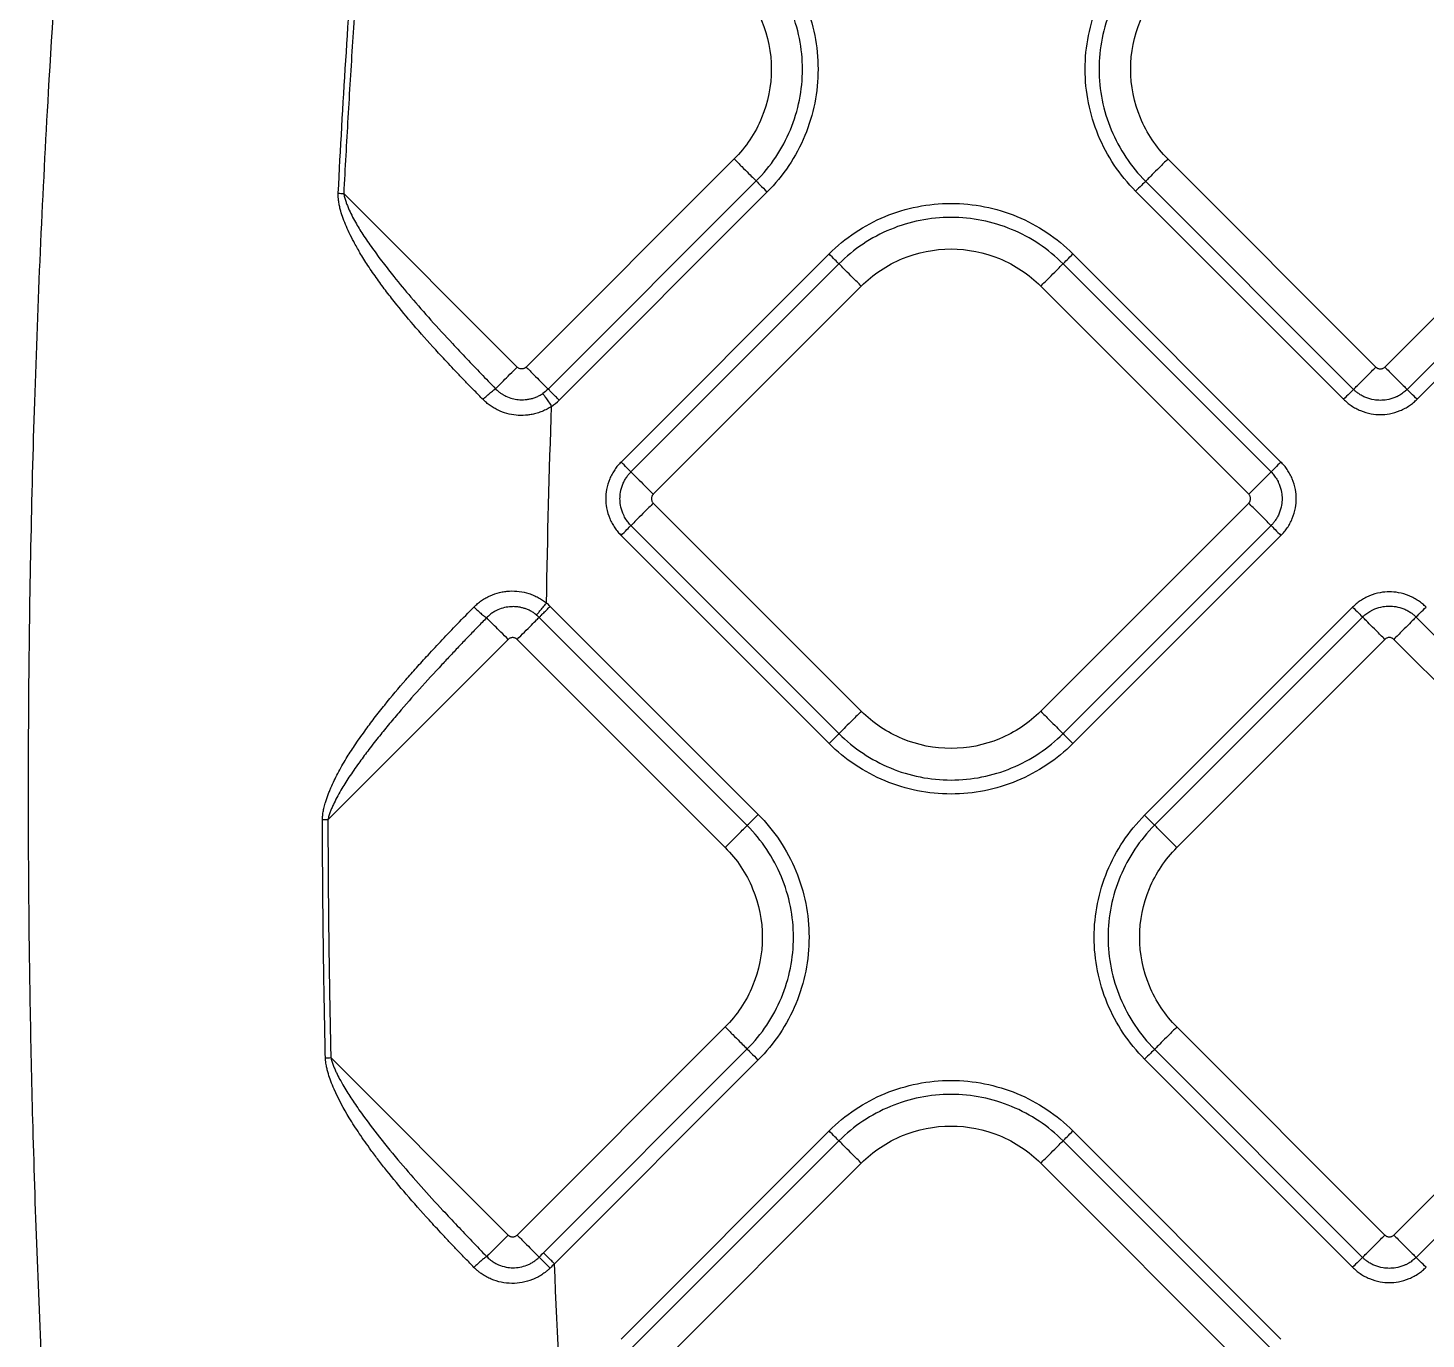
# Model space of a CAD drawing. Extents: x 526 to 610, y 679 to 808.
# Drawn here: x 559.692 to 564.119, y 721.474 to 725.624 of the extents above; entities that cross this region are included whole.
import ezdxf

# ---------------------------------------------------------------- set-up
doc = ezdxf.new("R2010")
doc.units = 0
doc.header["$MEASUREMENT"] = 0
doc.layers.add('1', color=4, linetype='Continuous')

# ---------------------------------------------------------------- blocks, each defined once
blk = doc.blocks.new('JETSETTER LX')
at = {"layer": '1', "color": 3, "linetype": 'Continuous', "lineweight": 25}
for p, q in [((35.8011, 28.3323), (35.1423, 27.6735)), ((37.8335, 27.6734), (37.1747, 28.3323)), ((38.5206, 28.3323), (37.8618, 27.6734)), ((35.212, 27.6037), (35.8708, 28.2626)), ((37.104, 28.2616), (37.7628, 27.6027)), ((37.9325, 27.6027), (38.5913, 28.2616)), ((34.5646, 28.2229), (35.114, 27.6735)), ((35.2469, 27.5689), (35.9057, 28.2277)), ((37.0727, 28.2303), (37.7314, 27.5715)), ((37.9639, 27.5715), (38.6226, 28.2303)), ((36.1018, 28.0316), (35.4431, 27.3728)), ((37.5327, 27.3728), (36.874, 28.0316)), ((36.1331, 28.0003), (35.4743, 27.3414)), ((37.5015, 27.3414), (36.8427, 28.0003)), ((35.545, 27.2707), (36.2038, 27.9296)), ((36.772, 27.9296), (37.4308, 27.2707)), ((36.2038, 26.5836), (35.545, 27.2425)), ((37.4308, 27.2425), (36.772, 26.5836)), ((35.4743, 27.1718), (36.1331, 26.5129)), ((36.8427, 26.5129), (37.5015, 27.1718)), ((35.4431, 27.1404), (36.1018, 26.4816)), ((36.874, 26.4816), (37.5327, 27.1404)), ((35.8423, 26.2221), (35.1835, 26.8809)), ((35.8772, 26.257), (35.2184, 26.9158)), ((37.7599, 26.9132), (37.1012, 26.2544)), ((37.7913, 26.882), (37.1325, 26.2231)), ((38.6198, 26.2231), (37.961, 26.882)), ((35.0855, 26.8112), (34.5145, 26.2402)), ((35.1138, 26.8112), (35.7726, 26.1524)), ((37.2032, 26.1524), (37.862, 26.8113)), ((37.8903, 26.8113), (38.5491, 26.1524)), ((35.7726, 25.5843), (35.1138, 24.9254)), ((37.862, 24.9255), (37.2032, 25.5843)), ((38.5491, 25.5843), (37.8903, 24.9255)), ((35.1972, 24.8694), (35.8423, 25.5145)), ((37.1325, 25.5136), (37.7913, 24.8548)), ((37.961, 24.8548), (38.6198, 25.5136)), ((34.5238, 25.4871), (35.0855, 24.9254)), ((35.232, 24.8345), (35.8772, 25.4797)), ((37.1012, 25.4823), (37.7599, 24.8236)), ((36.1018, 25.2551), (35.4431, 24.5963)), ((37.5327, 24.5963), (36.8739, 25.2551)), ((36.1331, 25.2238), (35.4743, 24.5649)), ((37.5015, 24.5649), (36.8426, 25.2238)), ((35.545, 24.4942), (36.2038, 25.1531)), ((36.7719, 25.1531), (37.4308, 24.4942))]:
    blk.add_line(p, q, dxfattribs=at)
for points, knots in [([(34.038, 32.3897), (34.0317, 32.3488), (34.019, 32.267), (34.0005, 32.1443), (33.9823, 32.0215), (33.9645, 31.8988), (33.9471, 31.776), (33.9301, 31.6533), (33.9135, 31.5305), (33.8973, 31.4078), (33.8815, 31.285), (33.866, 31.1623), (33.851, 31.0395), (33.8363, 30.9168), (33.7984, 30.5911), (33.7379, 30.0165), (33.6742, 29.2661), (33.6203, 28.4429), (33.5826, 27.6035), (33.5648, 26.7577), (33.5645, 25.9821), (33.5778, 25.233), (33.6017, 24.6092), (33.6279, 24.1118), (33.65, 23.7498), (33.6809, 23.317), (33.7182, 22.8695), (33.7592, 22.4371), (33.7999, 22.0498), (33.8421, 21.6817), (33.8854, 21.3327), (33.9291, 21.003), (33.9727, 20.6924), (34.016, 20.401), (34.0583, 20.1288), (34.0993, 19.8757), (34.1268, 19.7135), (34.14, 19.6355)], [0, 0, 0, 0, 0.009695, 0.019385, 0.029071, 0.038752, 0.048429, 0.058102, 0.06777, 0.077435, 0.087096, 0.096752, 0.106405, 0.116055, 0.1257, 0.183178, 0.251347, 0.302045, 0.37635, 0.448086, 0.50012, 0.557965, 0.623518, 0.646286, 0.674595, 0.708455, 0.747878, 0.779754, 0.810154, 0.839077, 0.866522, 0.892486, 0.916966, 0.939961, 0.961467, 0.981481, 1, 1, 1, 1]), ([(34.6176, 29.0629), (34.6147, 29.0229), (34.6088, 28.9429), (34.6005, 28.8229), (34.5925, 28.7028), (34.585, 28.5828), (34.5778, 28.4629), (34.5709, 28.3429), (34.5667, 28.2629), (34.5646, 28.2229)], [0, 0, 0, 0, 0.142974, 0.285906, 0.428798, 0.571653, 0.71447, 0.857252, 1, 1, 1, 1]), ([(35.9057, 29.005), (35.9566, 28.9541), (35.9973, 28.8932), (36.0524, 28.7602), (36.0667, 28.6883), (36.0667, 28.5444), (36.0524, 28.4725), (35.9973, 28.3396), (35.9566, 28.2786), (35.9057, 28.2277)], [0, 0, 0, 0, 0.25, 0.25, 0.5, 0.5, 0.75, 0.75, 1, 1, 1, 1]), ([(37.0727, 28.2303), (37.0221, 28.2808), (36.9817, 28.3414), (36.927, 28.4734), (36.9127, 28.5449), (36.9127, 28.6878), (36.927, 28.7592), (36.9817, 28.8913), (37.0221, 28.9519), (37.0727, 29.0024)], [0, 0, 0, 0, 0.25, 0.25, 0.5, 0.5, 0.75, 0.75, 1, 1, 1, 1]), ([(35.8708, 28.2626), (35.9171, 28.3089), (35.9542, 28.3644), (36.0044, 28.4854), (36.0174, 28.5509), (36.0174, 28.6818), (36.0044, 28.7473), (35.9542, 28.8683), (35.9171, 28.9238), (35.8708, 28.9701)], [0, 0, 0, 0, 0.25, 0.25, 0.5, 0.5, 0.75, 0.75, 1, 1, 1, 1]), ([(37.104, 28.9711), (37.0575, 28.9247), (37.0203, 28.869), (36.9701, 28.7476), (36.957, 28.682), (36.957, 28.5507), (36.9701, 28.485), (37.0203, 28.3637), (37.0575, 28.308), (37.104, 28.2616)], [0, 0, 0, 0, 0.25, 0.25, 0.5, 0.5, 0.75, 0.75, 1, 1, 1, 1]), ([(35.8011, 28.9004), (35.8383, 28.8632), (35.8681, 28.8187), (35.9083, 28.7215), (35.9188, 28.6689), (35.9188, 28.5638), (35.9083, 28.5112), (35.8681, 28.414), (35.8383, 28.3695), (35.8011, 28.3323)], [0, 0, 0, 0, 0.25, 0.25, 0.5, 0.5, 0.75, 0.75, 1, 1, 1, 1]), ([(37.1747, 28.3323), (37.1375, 28.3694), (37.1077, 28.414), (37.0674, 28.5112), (37.057, 28.5637), (37.057, 28.6689), (37.0674, 28.7215), (37.1077, 28.8186), (37.1375, 28.8632), (37.1747, 28.9004)], [0, 0, 0, 0, 0.25, 0.25, 0.5, 0.5, 0.75, 0.75, 1, 1, 1, 1]), ([(35.8011, 28.3323), (35.8094, 28.324), (35.8177, 28.3158), (35.8332, 28.3002), (35.8404, 28.293), (35.8531, 28.2803), (35.8584, 28.275), (35.8666, 28.2668), (35.8695, 28.2639), (35.8708, 28.2626)], [0, 0, 0, 0, 0.25, 0.25, 0.5, 0.5, 0.75, 0.75, 1, 1, 1, 1]), ([(37.1747, 28.3323), (37.1655, 28.3231), (37.1564, 28.314), (37.1394, 28.297), (37.1316, 28.2892), (37.1186, 28.2762), (37.1133, 28.2709), (37.1061, 28.2637), (37.1041, 28.2617), (37.104, 28.2616)], [0, 0, 0, 0, 0.25, 0.25, 0.5, 0.5, 0.75, 0.75, 1, 1, 1, 1]), ([(35.8708, 28.2626), (35.8722, 28.2612), (35.8766, 28.2568), (35.8892, 28.2442), (35.8974, 28.236), (35.9057, 28.2277)], [0, 0, 0, 0, 0.5, 0.5, 1, 1, 1, 1]), ([(37.104, 28.2616), (37.101, 28.2586), (37.0964, 28.254), (37.0855, 28.2431), (37.0791, 28.2367), (37.0727, 28.2303)], [0, 0, 0, 0, 0.5, 0.5, 1, 1, 1, 1]), ([(35.0057, 27.5708), (34.9969, 27.5798), (34.9795, 27.5975), (34.9542, 27.6235), (34.9301, 27.6485), (34.9072, 27.6725), (34.8856, 27.6955), (34.8473, 27.7369), (34.7955, 27.7946), (34.741, 27.8595), (34.7008, 27.9109), (34.6704, 27.9521), (34.6421, 27.9932), (34.617, 28.033), (34.5974, 28.0678), (34.5821, 28.0978), (34.5702, 28.1242), (34.5606, 28.1491), (34.5542, 28.1699), (34.5503, 28.1869), (34.5481, 28.2001), (34.5469, 28.2123), (34.5471, 28.2201), (34.5472, 28.2238)], [0, 0, 0, 0, 0.046419, 0.090947, 0.133574, 0.174288, 0.21308, 0.249943, 0.38241, 0.499852, 0.564041, 0.624815, 0.690423, 0.749815, 0.79982, 0.838928, 0.874823, 0.907486, 0.937332, 0.955218, 0.971565, 0.986455, 1, 1, 1, 1]), ([(34.5646, 28.2229), (34.5649, 28.221), (34.5655, 28.2171), (34.5669, 28.2112), (34.5687, 28.205), (34.5713, 28.1971), (34.575, 28.1873), (34.5812, 28.1723), (34.59, 28.1535), (34.6047, 28.1259), (34.6263, 28.0907), (34.6557, 28.0482), (34.6888, 28.0038), (34.7291, 27.9521), (34.7796, 27.8914), (34.8415, 27.8209), (34.9007, 27.7564), (34.9537, 27.7001), (34.9992, 27.6525), (35.03, 27.6208), (35.0454, 27.6049)], [0, 0, 0, 0, 0.00716, 0.014807, 0.022959, 0.03163, 0.046191, 0.062907, 0.093081, 0.125064, 0.182067, 0.250164, 0.32169, 0.393054, 0.500164, 0.622523, 0.750076, 0.832706, 0.91601, 1, 1, 1, 1]), ([(36.1018, 28.0316), (36.1524, 28.0821), (36.2129, 28.1226), (36.345, 28.1773), (36.4164, 28.1915), (36.5594, 28.1915), (36.6308, 28.1773), (36.7629, 28.1226), (36.8234, 28.0821), (36.874, 28.0316)], [0, 0, 0, 0, 0.25, 0.25, 0.5, 0.5, 0.75, 0.75, 1, 1, 1, 1]), ([(36.8427, 28.0003), (36.7962, 28.0467), (36.7406, 28.0839), (36.6192, 28.1342), (36.5536, 28.1472), (36.4222, 28.1472), (36.3566, 28.1342), (36.2352, 28.0839), (36.1796, 28.0467), (36.1331, 28.0003)], [0, 0, 0, 0, 0.25, 0.25, 0.5, 0.5, 0.75, 0.75, 1, 1, 1, 1]), ([(36.1331, 28.0003), (36.1302, 28.0033), (36.1256, 28.0078), (36.1146, 28.0188), (36.1082, 28.0252), (36.1018, 28.0316)], [0, 0, 0, 0, 0.5, 0.5, 1, 1, 1, 1]), ([(36.2038, 27.9296), (36.241, 27.9668), (36.2856, 27.9965), (36.3827, 28.0368), (36.4353, 28.0472), (36.5405, 28.0472), (36.5931, 28.0368), (36.6902, 27.9965), (36.7348, 27.9668), (36.772, 27.9296)], [0, 0, 0, 0, 0.25, 0.25, 0.5, 0.5, 0.75, 0.75, 1, 1, 1, 1]), ([(36.8427, 28.0003), (36.8456, 28.0033), (36.8502, 28.0078), (36.8612, 28.0188), (36.8676, 28.0252), (36.874, 28.0316)], [0, 0, 0, 0, 0.5, 0.5, 1, 1, 1, 1]), ([(36.2038, 27.9296), (36.1947, 27.9387), (36.1855, 27.9479), (36.1686, 27.9648), (36.1608, 27.9726), (36.1477, 27.9857), (36.1425, 27.9909), (36.1353, 27.9982), (36.1333, 28.0001), (36.1331, 28.0003)], [0, 0, 0, 0, 0.25, 0.25, 0.5, 0.5, 0.75, 0.75, 1, 1, 1, 1]), ([(36.772, 27.9296), (36.7811, 27.9387), (36.7903, 27.9479), (36.8072, 27.9648), (36.815, 27.9726), (36.8281, 27.9857), (36.8333, 27.9909), (36.8405, 27.9982), (36.8425, 28.0001), (36.8427, 28.0003)], [0, 0, 0, 0, 0.25, 0.25, 0.5, 0.5, 0.75, 0.75, 1, 1, 1, 1]), ([(35.0454, 27.6049), (35.0473, 27.6068), (35.0505, 27.61), (35.059, 27.6185), (35.0644, 27.6238), (35.0767, 27.6361), (35.0836, 27.6431), (35.0984, 27.6579), (35.1062, 27.6657), (35.114, 27.6735)], [0, 0, 0, 0, 0.25, 0.25, 0.5, 0.5, 0.75, 0.75, 1, 1, 1, 1]), ([(35.1423, 27.6735), (35.1416, 27.6728), (35.1403, 27.6716), (35.1381, 27.6702), (35.1357, 27.6691), (35.1333, 27.6682), (35.1307, 27.6677), (35.1281, 27.6675), (35.1247, 27.6678), (35.1207, 27.6688), (35.1168, 27.6709), (35.1149, 27.6727), (35.114, 27.6735)], [0, 0, 0, 0, 0.085725, 0.169852, 0.252984, 0.335556, 0.417871, 0.500139, 0.582173, 0.749994, 0.886723, 1, 1, 1, 1]), ([(35.1423, 27.6735), (35.1505, 27.6652), (35.1588, 27.6569), (35.1743, 27.6414), (35.1816, 27.6341), (35.1942, 27.6215), (35.1996, 27.6161), (35.2078, 27.6079), (35.2106, 27.6051), (35.212, 27.6037)], [0, 0, 0, 0, 0.25, 0.25, 0.5, 0.5, 0.75, 0.75, 1, 1, 1, 1]), ([(37.7628, 27.6027), (37.7629, 27.6029), (37.7649, 27.6048), (37.7721, 27.6121), (37.7774, 27.6173), (37.7905, 27.6304), (37.7982, 27.6382), (37.8152, 27.6551), (37.8243, 27.6643), (37.8335, 27.6734)], [0, 0, 0, 0, 0.25, 0.25, 0.5, 0.5, 0.75, 0.75, 1, 1, 1, 1]), ([(37.8335, 27.6734), (37.8341, 27.6728), (37.8354, 27.6716), (37.8376, 27.6702), (37.8403, 27.6688), (37.8437, 27.6678), (37.8476, 27.6674), (37.8516, 27.6678), (37.8553, 27.669), (37.8588, 27.6708), (37.8608, 27.6725), (37.8618, 27.6734)], [0, 0, 0, 0, 0.083478, 0.166388, 0.250171, 0.374789, 0.500105, 0.62472, 0.750039, 0.874841, 1, 1, 1, 1]), ([(37.8618, 27.6734), (37.8709, 27.6643), (37.8801, 27.6551), (37.897, 27.6382), (37.9048, 27.6304), (37.9179, 27.6173), (37.9231, 27.6121), (37.9304, 27.6048), (37.9323, 27.6029), (37.9325, 27.6027)], [0, 0, 0, 0, 0.25, 0.25, 0.5, 0.5, 0.75, 0.75, 1, 1, 1, 1]), ([(35.0057, 27.5708), (35.0095, 27.5745), (35.0137, 27.5785), (35.0221, 27.5862), (35.0262, 27.5899), (35.0337, 27.5963), (35.0371, 27.599), (35.0423, 27.603), (35.0442, 27.6043), (35.0454, 27.6049)], [0, 0, 0, 0, 0.25, 0.25, 0.5, 0.5, 0.75, 0.75, 1, 1, 1, 1]), ([(35.0454, 27.6049), (35.047, 27.6033), (35.05, 27.6003), (35.0547, 27.5962), (35.0591, 27.5928), (35.0632, 27.5898), (35.0669, 27.5874), (35.0704, 27.5853), (35.0734, 27.5837), (35.076, 27.5823), (35.084, 27.5784), (35.0976, 27.5734), (35.1146, 27.5703), (35.1284, 27.5696), (35.1396, 27.57), (35.151, 27.5716), (35.1623, 27.5742), (35.1736, 27.5781), (35.1846, 27.5832), (35.1916, 27.5875), (35.1951, 27.5897)], [0, 0, 0, 0, 0.041233, 0.078922, 0.113184, 0.144108, 0.171759, 0.196183, 0.217414, 0.235476, 0.250385, 0.382146, 0.499906, 0.56736, 0.636, 0.705881, 0.777081, 0.849711, 0.923937, 1, 1, 1, 1]), ([(35.1951, 27.5897), (35.1956, 27.589), (35.1966, 27.5874), (35.1999, 27.5827), (35.2021, 27.5795), (35.2073, 27.5718), (35.2104, 27.5674), (35.2167, 27.5582), (35.2199, 27.5534), (35.2229, 27.549)], [0, 0, 0, 0, 0.25, 0.25, 0.5, 0.5, 0.75, 0.75, 1, 1, 1, 1]), ([(35.2469, 27.5689), (35.2431, 27.5727), (35.239, 27.5767), (35.2311, 27.5846), (35.2273, 27.5884), (35.2207, 27.595), (35.218, 27.5978), (35.2139, 27.6018), (35.2126, 27.6031), (35.212, 27.6037)], [0, 0, 0, 0, 0.25, 0.25, 0.5, 0.5, 0.75, 0.75, 1, 1, 1, 1]), ([(37.7628, 27.6027), (37.7599, 27.5999), (37.7554, 27.5954), (37.7441, 27.5842), (37.7375, 27.5776), (37.7314, 27.5715)], [0, 0, 0, 0, 0.5, 0.5, 1, 1, 1, 1]), ([(37.9325, 27.6027), (37.9309, 27.6012), (37.9277, 27.5981), (37.9222, 27.5935), (37.9161, 27.589), (37.9093, 27.5846), (37.9017, 27.5805), (37.8882, 27.5744), (37.87, 27.5693), (37.8476, 27.5674), (37.8253, 27.5693), (37.8057, 27.5748), (37.7898, 27.5823), (37.7793, 27.5888), (37.7703, 27.5956), (37.7652, 27.6004), (37.7628, 27.6027)], [0, 0, 0, 0, 0.0347068, 0.0722476, 0.1125946, 0.1557375, 0.2016822, 0.2504495, 0.3930453, 0.5000297, 0.6069718, 0.74961, 0.8216425, 0.887377, 0.9468461, 1, 1, 1, 1]), ([(37.9639, 27.5715), (37.9578, 27.5776), (37.9512, 27.5842), (37.9399, 27.5954), (37.9353, 27.5999), (37.9325, 27.6027)], [0, 0, 0, 0, 0.5, 0.5, 1, 1, 1, 1]), ([(35.2229, 27.549), (35.2205, 27.5475), (35.2158, 27.5444), (35.2084, 27.5403), (35.2009, 27.5365), (35.1932, 27.5331), (35.1852, 27.5301), (35.1772, 27.5274), (35.1669, 27.5246), (35.1545, 27.5221), (35.1349, 27.5199), (35.1101, 27.5202), (35.081, 27.5257), (35.0578, 27.5343), (35.0404, 27.5435), (35.0281, 27.5515), (35.0163, 27.5606), (35.0092, 27.5674), (35.0057, 27.5708)], [0, 0, 0, 0, 0.035837, 0.071509, 0.107105, 0.142714, 0.178427, 0.214334, 0.250521, 0.312727, 0.375381, 0.50038, 0.625147, 0.750082, 0.812329, 0.875011, 0.937732, 1, 1, 1, 1]), ([(37.7314, 27.5715), (37.7332, 27.5697), (37.737, 27.566), (37.7429, 27.5608), (37.7492, 27.5559), (37.7557, 27.5512), (37.7625, 27.5468), (37.7697, 27.5427), (37.7771, 27.5389), (37.7929, 27.5318), (37.8165, 27.5249), (37.8477, 27.5221), (37.8789, 27.5249), (37.9051, 27.5326), (37.9258, 27.5425), (37.9398, 27.5511), (37.9526, 27.5607), (37.9601, 27.568), (37.9639, 27.5715)], [0, 0, 0, 0, 0.030283, 0.060815, 0.091621, 0.122727, 0.154155, 0.18593, 0.218076, 0.250613, 0.387935, 0.50022, 0.613211, 0.749546, 0.814895, 0.878303, 0.939947, 1, 1, 1, 1]), ([(35.4431, 27.3728), (35.4413, 27.371), (35.4376, 27.3673), (35.4324, 27.3613), (35.4275, 27.3551), (35.4228, 27.3485), (35.4184, 27.3417), (35.4143, 27.3346), (35.4105, 27.3272), (35.4034, 27.3113), (35.3964, 27.2878), (35.3937, 27.2565), (35.3965, 27.2253), (35.4042, 27.1991), (35.4141, 27.1785), (35.4227, 27.1645), (35.4323, 27.1517), (35.4395, 27.1441), (35.4431, 27.1404)], [0, 0, 0, 0, 0.030283, 0.060815, 0.091621, 0.122727, 0.154155, 0.18593, 0.218076, 0.250613, 0.387935, 0.50022, 0.613211, 0.749546, 0.814895, 0.878303, 0.939947, 1, 1, 1, 1]), ([(35.4743, 27.3414), (35.4715, 27.3443), (35.4669, 27.3489), (35.4557, 27.3601), (35.4492, 27.3667), (35.4431, 27.3728)], [0, 0, 0, 0, 0.5, 0.5, 1, 1, 1, 1]), ([(37.5327, 27.3728), (37.5266, 27.3667), (37.5201, 27.3601), (37.5089, 27.3489), (37.5043, 27.3443), (37.5015, 27.3414)], [0, 0, 0, 0, 0.5, 0.5, 1, 1, 1, 1]), ([(37.5327, 27.1404), (37.5345, 27.1422), (37.5382, 27.1459), (37.5434, 27.1519), (37.5483, 27.1581), (37.553, 27.1647), (37.5574, 27.1715), (37.5615, 27.1786), (37.5653, 27.186), (37.5724, 27.2019), (37.5793, 27.2254), (37.5821, 27.2567), (37.5793, 27.2879), (37.5716, 27.3141), (37.5617, 27.3347), (37.5531, 27.3487), (37.5435, 27.3615), (37.5363, 27.3691), (37.5327, 27.3728)], [0, 0, 0, 0, 0.0302831, 0.0608153, 0.0916215, 0.1227265, 0.154155, 0.1859305, 0.218076, 0.2506132, 0.3879351, 0.5002204, 0.6132112, 0.7495461, 0.8148948, 0.8783034, 0.9399468, 1, 1, 1, 1]), ([(35.4743, 27.1718), (35.4728, 27.1733), (35.4696, 27.1766), (35.4651, 27.182), (35.4606, 27.1881), (35.4562, 27.1949), (35.4521, 27.2025), (35.4459, 27.2161), (35.4408, 27.2342), (35.439, 27.2566), (35.4408, 27.279), (35.4463, 27.2985), (35.4539, 27.3144), (35.4604, 27.325), (35.4671, 27.3339), (35.472, 27.339), (35.4743, 27.3414)], [0, 0, 0, 0, 0.0347068, 0.0722476, 0.1125946, 0.1557374, 0.2016822, 0.2504495, 0.3930454, 0.5000297, 0.6069717, 0.74961, 0.8216425, 0.8873771, 0.9468461, 1, 1, 1, 1]), ([(35.4743, 27.3414), (35.4745, 27.3413), (35.4764, 27.3393), (35.4836, 27.3321), (35.4889, 27.3268), (35.502, 27.3138), (35.5098, 27.306), (35.5267, 27.289), (35.5358, 27.2799), (35.545, 27.2707)], [0, 0, 0, 0, 0.25, 0.25, 0.5, 0.5, 0.75, 0.75, 1, 1, 1, 1]), ([(37.4308, 27.2707), (37.44, 27.2799), (37.4491, 27.289), (37.466, 27.306), (37.4738, 27.3138), (37.4869, 27.3268), (37.4922, 27.3321), (37.4994, 27.3393), (37.5013, 27.3413), (37.5015, 27.3414)], [0, 0, 0, 0, 0.25, 0.25, 0.5, 0.5, 0.75, 0.75, 1, 1, 1, 1]), ([(37.5015, 27.3414), (37.503, 27.3399), (37.5062, 27.3366), (37.5107, 27.3312), (37.5152, 27.3251), (37.5196, 27.3183), (37.5237, 27.3107), (37.5299, 27.2971), (37.535, 27.279), (37.5368, 27.2566), (37.535, 27.2342), (37.5295, 27.2147), (37.5219, 27.1987), (37.5154, 27.1882), (37.5087, 27.1793), (37.5038, 27.1742), (37.5015, 27.1718)], [0, 0, 0, 0, 0.0347068, 0.0722476, 0.1125946, 0.1557374, 0.2016822, 0.2504495, 0.3930454, 0.5000297, 0.6069717, 0.74961, 0.8216425, 0.887377, 0.9468461, 1, 1, 1, 1]), ([(35.545, 27.2425), (35.5358, 27.2333), (35.5267, 27.2242), (35.5098, 27.2072), (35.502, 27.1994), (35.4889, 27.1864), (35.4836, 27.1811), (35.4764, 27.1739), (35.4745, 27.1719), (35.4743, 27.1718)], [0, 0, 0, 0, 0.25, 0.25, 0.5, 0.5, 0.75, 0.75, 1, 1, 1, 1]), ([(35.545, 27.2707), (35.5444, 27.2701), (35.5432, 27.2688), (35.5418, 27.2666), (35.5404, 27.2639), (35.5394, 27.2605), (35.539, 27.2566), (35.5394, 27.2527), (35.5406, 27.2489), (35.5424, 27.2454), (35.5441, 27.2434), (35.545, 27.2425)], [0, 0, 0, 0, 0.083478, 0.166388, 0.250171, 0.374789, 0.500105, 0.62472, 0.750039, 0.874841, 1, 1, 1, 1]), ([(37.4308, 27.2425), (37.4314, 27.2431), (37.4326, 27.2444), (37.434, 27.2466), (37.4354, 27.2493), (37.4364, 27.2527), (37.4368, 27.2566), (37.4364, 27.2605), (37.4352, 27.2643), (37.4334, 27.2678), (37.4317, 27.2698), (37.4308, 27.2707)], [0, 0, 0, 0, 0.083478, 0.166388, 0.250171, 0.374789, 0.500105, 0.62472, 0.750039, 0.874841, 1, 1, 1, 1]), ([(37.5015, 27.1718), (37.5013, 27.1719), (37.4994, 27.1739), (37.4922, 27.1811), (37.4869, 27.1864), (37.4738, 27.1994), (37.466, 27.2072), (37.4491, 27.2242), (37.44, 27.2333), (37.4308, 27.2425)], [0, 0, 0, 0, 0.25, 0.25, 0.5, 0.5, 0.75, 0.75, 1, 1, 1, 1]), ([(35.4431, 27.1404), (35.4492, 27.1465), (35.4557, 27.1531), (35.4669, 27.1643), (35.4715, 27.1689), (35.4743, 27.1718)], [0, 0, 0, 0, 0.5, 0.5, 1, 1, 1, 1]), ([(37.5015, 27.1718), (37.5043, 27.1689), (37.5089, 27.1643), (37.5201, 27.1531), (37.5266, 27.1465), (37.5327, 27.1404)], [0, 0, 0, 0, 0.5, 0.5, 1, 1, 1, 1]), ([(34.9772, 26.914), (34.979, 26.9158), (34.9827, 26.9195), (34.9886, 26.9246), (34.9948, 26.9296), (35.0032, 26.9357), (35.0143, 26.9427), (35.033, 26.9522), (35.053, 26.9589), (35.0736, 26.9629), (35.0945, 26.965), (35.1208, 26.9641), (35.1466, 26.9583), (35.1663, 26.9509), (35.1806, 26.9441), (35.1942, 26.936), (35.2025, 26.9296), (35.2067, 26.9264)], [0, 0, 0, 0, 0.031111, 0.06227, 0.0935437, 0.1249974, 0.1876038, 0.2498274, 0.3747864, 0.4372598, 0.4995545, 0.6247164, 0.7492445, 0.8125095, 0.8750243, 0.9373374, 1, 1, 1, 1]), ([(35.1753, 26.8884), (35.1758, 26.8891), (35.177, 26.8905), (35.1807, 26.895), (35.1831, 26.898), (35.1891, 26.9051), (35.1925, 26.9093), (35.1996, 26.9179), (35.2033, 26.9223), (35.2067, 26.9264)], [0, 0, 0, 0, 0.25, 0.25, 0.5, 0.5, 0.75, 0.75, 1, 1, 1, 1]), ([(37.9924, 26.9132), (37.9905, 26.915), (37.9868, 26.9187), (37.9808, 26.9238), (37.9746, 26.9288), (37.9681, 26.9335), (37.9612, 26.9379), (37.9541, 26.942), (37.9467, 26.9458), (37.9308, 26.9529), (37.9073, 26.9598), (37.876, 26.9626), (37.8448, 26.9598), (37.8186, 26.952), (37.798, 26.9421), (37.784, 26.9336), (37.7712, 26.924), (37.7636, 26.9167), (37.7599, 26.9132)], [0, 0, 0, 0, 0.0302831, 0.0608153, 0.0916215, 0.1227265, 0.154155, 0.1859305, 0.218076, 0.2506132, 0.3879351, 0.5002204, 0.6132112, 0.7495461, 0.8148948, 0.8783034, 0.9399468, 1, 1, 1, 1]), ([(34.4973, 26.2402), (34.4973, 26.2424), (34.4974, 26.247), (34.4979, 26.254), (34.4988, 26.2612), (34.5001, 26.2687), (34.5016, 26.2764), (34.5036, 26.2843), (34.5062, 26.2937), (34.5098, 26.3048), (34.5142, 26.3171), (34.5191, 26.3296), (34.5288, 26.353), (34.5458, 26.3884), (34.5711, 26.4325), (34.6, 26.4768), (34.6297, 26.5193), (34.6617, 26.5623), (34.7046, 26.617), (34.7494, 26.6701), (34.7957, 26.7224), (34.8339, 26.7643), (34.8772, 26.8107), (34.9257, 26.8615), (34.9597, 26.8961), (34.9772, 26.914)], [0, 0, 0, 0, 0.007963, 0.01623, 0.024821, 0.033758, 0.043055, 0.052729, 0.062793, 0.077587, 0.09424, 0.109666, 0.125357, 0.184891, 0.250166, 0.307575, 0.375234, 0.436333, 0.500093, 0.625045, 0.684911, 0.749995, 0.827782, 0.911135, 1, 1, 1, 1]), ([(35.0171, 26.8796), (35.0075, 26.8698), (34.9884, 26.8502), (34.9599, 26.8206), (34.9316, 26.791), (34.9035, 26.7612), (34.8608, 26.7157), (34.8055, 26.6555), (34.749, 26.5913), (34.7058, 26.54), (34.6729, 26.4995), (34.6416, 26.4594), (34.6105, 26.4176), (34.582, 26.3765), (34.5592, 26.34), (34.5431, 26.3111), (34.5332, 26.2919), (34.5262, 26.2767), (34.5213, 26.2646), (34.5173, 26.2526), (34.5154, 26.2442), (34.5145, 26.2402)], [0, 0, 0, 0, 0.050071, 0.100095, 0.150074, 0.20001, 0.249905, 0.378204, 0.499794, 0.563177, 0.624659, 0.691184, 0.74976, 0.816014, 0.874757, 0.907488, 0.937308, 0.953954, 0.968751, 0.984957, 1, 1, 1, 1]), ([(34.9771, 26.914), (34.981, 26.9102), (34.9851, 26.9063), (34.9935, 26.8985), (34.9977, 26.8948), (35.0052, 26.8883), (35.0086, 26.8856), (35.0139, 26.8816), (35.0158, 26.8803), (35.0171, 26.8796)], [0, 0, 0, 0, 0.25, 0.25, 0.5, 0.5, 0.75, 0.75, 1, 1, 1, 1]), ([(35.1753, 26.8884), (35.1736, 26.8898), (35.1703, 26.8924), (35.1652, 26.8959), (35.16, 26.8991), (35.1547, 26.902), (35.1495, 26.9045), (35.1442, 26.9067), (35.1389, 26.9087), (35.1336, 26.9103), (35.1283, 26.9117), (35.1202, 26.9134), (35.1088, 26.9149), (35.0924, 26.915), (35.0732, 26.9123), (35.0564, 26.9067), (35.043, 26.9), (35.033, 26.8937), (35.024, 26.8866), (35.0189, 26.8815), (35.0171, 26.8796)], [0, 0, 0, 0, 0.036577, 0.072347, 0.107362, 0.141665, 0.175291, 0.20827, 0.240627, 0.27238, 0.303546, 0.334137, 0.416476, 0.500554, 0.616905, 0.749876, 0.803888, 0.874813, 0.955008, 1, 1, 1, 1]), ([(35.0855, 26.8112), (35.0777, 26.819), (35.07, 26.8267), (35.0553, 26.8414), (35.0484, 26.8483), (35.0361, 26.8606), (35.0308, 26.8659), (35.0222, 26.8745), (35.019, 26.8777), (35.0171, 26.8796)], [0, 0, 0, 0, 0.25, 0.25, 0.5, 0.5, 0.75, 0.75, 1, 1, 1, 1]), ([(35.1138, 26.8112), (35.1212, 26.8186), (35.1291, 26.8265), (35.1446, 26.8421), (35.1522, 26.8497), (35.1655, 26.863), (35.1712, 26.8686), (35.1795, 26.877), (35.1822, 26.8796), (35.1835, 26.8809)], [0, 0, 0, 0, 0.25, 0.25, 0.5, 0.5, 0.75, 0.75, 1, 1, 1, 1]), ([(35.1835, 26.8809), (35.1841, 26.8816), (35.1854, 26.8829), (35.1895, 26.8869), (35.1922, 26.8897), (35.1988, 26.8963), (35.2026, 26.9001), (35.2105, 26.908), (35.2145, 26.912), (35.2184, 26.9158)], [0, 0, 0, 0, 0.25, 0.25, 0.5, 0.5, 0.75, 0.75, 1, 1, 1, 1]), ([(37.7599, 26.9132), (37.766, 26.9071), (37.7726, 26.9005), (37.7839, 26.8893), (37.7885, 26.8848), (37.7913, 26.882)], [0, 0, 0, 0, 0.5, 0.5, 1, 1, 1, 1]), ([(37.7913, 26.882), (37.7929, 26.8835), (37.7961, 26.8866), (37.8015, 26.8911), (37.8076, 26.8957), (37.8145, 26.9), (37.8221, 26.9042), (37.8356, 26.9103), (37.8538, 26.9154), (37.8761, 26.9173), (37.8985, 26.9154), (37.9181, 26.9099), (37.934, 26.9024), (37.9445, 26.8959), (37.9534, 26.8891), (37.9586, 26.8843), (37.961, 26.882)], [0, 0, 0, 0, 0.034707, 0.072248, 0.112595, 0.155737, 0.201682, 0.250449, 0.393045, 0.50003, 0.606972, 0.74961, 0.821642, 0.887377, 0.946846, 1, 1, 1, 1]), ([(37.862, 26.8113), (37.8528, 26.8204), (37.8437, 26.8296), (37.8268, 26.8465), (37.819, 26.8543), (37.8059, 26.8673), (37.8006, 26.8726), (37.7934, 26.8798), (37.7915, 26.8818), (37.7913, 26.882)], [0, 0, 0, 0, 0.25, 0.25, 0.5, 0.5, 0.75, 0.75, 1, 1, 1, 1]), ([(37.961, 26.882), (37.9608, 26.8818), (37.9589, 26.8798), (37.9516, 26.8726), (37.9464, 26.8673), (37.9333, 26.8543), (37.9255, 26.8465), (37.9086, 26.8296), (37.8994, 26.8204), (37.8903, 26.8113)], [0, 0, 0, 0, 0.25, 0.25, 0.5, 0.5, 0.75, 0.75, 1, 1, 1, 1]), ([(37.961, 26.882), (37.9638, 26.8848), (37.9684, 26.8893), (37.9797, 26.9005), (37.9863, 26.9071), (37.9924, 26.9132)], [0, 0, 0, 0, 0.5, 0.5, 1, 1, 1, 1]), ([(35.1138, 26.8112), (35.1131, 26.8118), (35.1119, 26.813), (35.1097, 26.8145), (35.1069, 26.8158), (35.1036, 26.8168), (35.0996, 26.8172), (35.0957, 26.8168), (35.0919, 26.8157), (35.0884, 26.8139), (35.0865, 26.8121), (35.0855, 26.8112)], [0, 0, 0, 0, 0.083478, 0.166388, 0.250171, 0.374789, 0.500105, 0.62472, 0.750039, 0.874841, 1, 1, 1, 1]), ([(37.8903, 26.8113), (37.8896, 26.8119), (37.8884, 26.813), (37.8862, 26.8145), (37.8834, 26.8158), (37.8801, 26.8169), (37.8761, 26.8172), (37.8722, 26.8169), (37.8685, 26.8157), (37.8649, 26.8139), (37.863, 26.8121), (37.862, 26.8113)], [0, 0, 0, 0, 0.083478, 0.166388, 0.250171, 0.374789, 0.500105, 0.62472, 0.750039, 0.874841, 1, 1, 1, 1]), ([(36.2038, 26.5836), (36.1947, 26.5745), (36.1855, 26.5653), (36.1686, 26.5484), (36.1608, 26.5406), (36.1477, 26.5275), (36.1425, 26.5223), (36.1353, 26.515), (36.1333, 26.5131), (36.1331, 26.5129)], [0, 0, 0, 0, 0.25, 0.25, 0.5, 0.5, 0.75, 0.75, 1, 1, 1, 1]), ([(36.772, 26.5836), (36.7348, 26.5464), (36.6902, 26.5167), (36.5931, 26.4764), (36.5405, 26.466), (36.4353, 26.466), (36.3827, 26.4764), (36.2856, 26.5167), (36.241, 26.5464), (36.2038, 26.5836)], [0, 0, 0, 0, 0.25, 0.25, 0.5, 0.5, 0.75, 0.75, 1, 1, 1, 1]), ([(36.772, 26.5836), (36.7811, 26.5745), (36.7903, 26.5653), (36.8072, 26.5484), (36.815, 26.5406), (36.8281, 26.5275), (36.8333, 26.5223), (36.8405, 26.515), (36.8425, 26.5131), (36.8427, 26.5129)], [0, 0, 0, 0, 0.25, 0.25, 0.5, 0.5, 0.75, 0.75, 1, 1, 1, 1]), ([(36.1331, 26.5129), (36.1302, 26.5099), (36.1256, 26.5054), (36.1146, 26.4944), (36.1082, 26.488), (36.1018, 26.4816)], [0, 0, 0, 0, 0.5, 0.5, 1, 1, 1, 1]), ([(36.874, 26.4816), (36.8234, 26.4311), (36.7629, 26.3906), (36.6308, 26.3359), (36.5594, 26.3217), (36.4164, 26.3217), (36.345, 26.3359), (36.2129, 26.3906), (36.1524, 26.4311), (36.1018, 26.4816)], [0, 0, 0, 0, 0.25, 0.25, 0.5, 0.5, 0.75, 0.75, 1, 1, 1, 1]), ([(36.1331, 26.5129), (36.1796, 26.4665), (36.2352, 26.4293), (36.3566, 26.379), (36.4222, 26.366), (36.5536, 26.366), (36.6192, 26.379), (36.7406, 26.4293), (36.7962, 26.4665), (36.8427, 26.5129)], [0, 0, 0, 0, 0.25, 0.25, 0.5, 0.5, 0.75, 0.75, 1, 1, 1, 1]), ([(36.8427, 26.5129), (36.8456, 26.5099), (36.8502, 26.5054), (36.8612, 26.4944), (36.8676, 26.488), (36.874, 26.4816)], [0, 0, 0, 0, 0.5, 0.5, 1, 1, 1, 1]), ([(35.8423, 26.2221), (35.8437, 26.2235), (35.848, 26.2278), (35.8607, 26.2405), (35.8689, 26.2487), (35.8772, 26.257)], [0, 0, 0, 0, 0.5, 0.5, 1, 1, 1, 1]), ([(35.8772, 26.257), (35.9281, 26.2061), (35.9688, 26.1451), (36.0239, 26.0122), (36.0382, 25.9403), (36.0382, 25.7964), (36.0239, 25.7245), (35.9688, 25.5915), (35.9281, 25.5306), (35.8772, 25.4797)], [0, 0, 0, 0, 0.25, 0.25, 0.5, 0.5, 0.75, 0.75, 1, 1, 1, 1]), ([(34.5066, 25.4867), (34.5058, 25.5239), (34.5042, 25.598), (34.5022, 25.7083), (34.5006, 25.8173), (34.4993, 25.9249), (34.4983, 26.0312), (34.4976, 26.1362), (34.4974, 26.2057), (34.4973, 26.2402)], [0, 0, 0, 0, 0.148268, 0.29473, 0.439388, 0.582243, 0.723296, 0.862548, 1, 1, 1, 1]), ([(34.5145, 26.2402), (34.5146, 26.2044), (34.5148, 26.1328), (34.5155, 26.0253), (34.5165, 25.9178), (34.5178, 25.8102), (34.5195, 25.7026), (34.5215, 25.5948), (34.523, 25.523), (34.5238, 25.4871)], [0, 0, 0, 0, 0.1426, 0.285283, 0.428051, 0.570906, 0.713848, 0.856879, 1, 1, 1, 1]), ([(35.7726, 26.1524), (35.7809, 26.1607), (35.7891, 26.1689), (35.8047, 26.1845), (35.8119, 26.1917), (35.8246, 26.2044), (35.8299, 26.2097), (35.8381, 26.2179), (35.8409, 26.2207), (35.8423, 26.2221)], [0, 0, 0, 0, 0.25, 0.25, 0.5, 0.5, 0.75, 0.75, 1, 1, 1, 1]), ([(35.8423, 25.5145), (35.8886, 25.5608), (35.9257, 25.6163), (35.9758, 25.7374), (35.9889, 25.8028), (35.9889, 25.9338), (35.9758, 25.9993), (35.9257, 26.1203), (35.8886, 26.1758), (35.8423, 26.2221)], [0, 0, 0, 0, 0.25, 0.25, 0.5, 0.5, 0.75, 0.75, 1, 1, 1, 1]), ([(37.1012, 25.4823), (37.0506, 25.5328), (37.0102, 25.5934), (36.9555, 25.7254), (36.9413, 25.7969), (36.9413, 25.9398), (36.9555, 26.0113), (37.0102, 26.1433), (37.0506, 26.2039), (37.1012, 26.2544)], [0, 0, 0, 0, 0.25, 0.25, 0.5, 0.5, 0.75, 0.75, 1, 1, 1, 1]), ([(37.1325, 26.2231), (37.086, 26.1767), (37.0488, 26.121), (36.9986, 25.9997), (36.9855, 25.934), (36.9855, 25.8027), (36.9986, 25.737), (37.0488, 25.6157), (37.086, 25.56), (37.1325, 25.5136)], [0, 0, 0, 0, 0.25, 0.25, 0.5, 0.5, 0.75, 0.75, 1, 1, 1, 1]), ([(37.1325, 26.2231), (37.1295, 26.2261), (37.1249, 26.2307), (37.114, 26.2416), (37.1076, 26.248), (37.1012, 26.2544)], [0, 0, 0, 0, 0.5, 0.5, 1, 1, 1, 1]), ([(37.2032, 26.1524), (37.194, 26.1616), (37.1849, 26.1707), (37.1679, 26.1877), (37.1601, 26.1955), (37.1471, 26.2085), (37.1418, 26.2138), (37.1346, 26.221), (37.1326, 26.223), (37.1325, 26.2231)], [0, 0, 0, 0, 0.25, 0.25, 0.5, 0.5, 0.75, 0.75, 1, 1, 1, 1]), ([(35.7726, 26.1524), (35.8098, 26.1152), (35.8396, 26.0706), (35.8798, 25.9735), (35.8903, 25.9209), (35.8903, 25.8157), (35.8798, 25.7632), (35.8396, 25.666), (35.8098, 25.6214), (35.7726, 25.5843)], [0, 0, 0, 0, 0.25, 0.25, 0.5, 0.5, 0.75, 0.75, 1, 1, 1, 1]), ([(37.2032, 25.5843), (37.166, 25.6215), (37.1362, 25.666), (37.096, 25.7632), (37.0855, 25.8158), (37.0855, 25.9209), (37.096, 25.9735), (37.1362, 26.0707), (37.166, 26.1152), (37.2032, 26.1524)], [0, 0, 0, 0, 0.25, 0.25, 0.5, 0.5, 0.75, 0.75, 1, 1, 1, 1]), ([(35.7726, 25.5843), (35.7809, 25.576), (35.7891, 25.5677), (35.8047, 25.5522), (35.8119, 25.5449), (35.8246, 25.5323), (35.8299, 25.5269), (35.8381, 25.5187), (35.8409, 25.5159), (35.8423, 25.5145)], [0, 0, 0, 0, 0.25, 0.25, 0.5, 0.5, 0.75, 0.75, 1, 1, 1, 1]), ([(37.2032, 25.5843), (37.194, 25.5751), (37.1849, 25.566), (37.1679, 25.549), (37.1601, 25.5413), (37.1471, 25.5282), (37.1418, 25.5229), (37.1346, 25.5157), (37.1326, 25.5138), (37.1325, 25.5136)], [0, 0, 0, 0, 0.25, 0.25, 0.5, 0.5, 0.75, 0.75, 1, 1, 1, 1]), ([(35.8423, 25.5145), (35.8437, 25.5132), (35.848, 25.5088), (35.8607, 25.4962), (35.8689, 25.4879), (35.8772, 25.4797)], [0, 0, 0, 0, 0.5, 0.5, 1, 1, 1, 1]), ([(37.1325, 25.5136), (37.1295, 25.5106), (37.1249, 25.5061), (37.114, 25.4951), (37.1076, 25.4887), (37.1012, 25.4823)], [0, 0, 0, 0, 0.5, 0.5, 1, 1, 1, 1]), ([(34.9771, 24.8231), (34.9682, 24.8322), (34.9508, 24.8501), (34.9254, 24.8765), (34.9011, 24.902), (34.878, 24.9266), (34.856, 24.9502), (34.8172, 24.9925), (34.7648, 25.0515), (34.712, 25.1149), (34.6752, 25.1618), (34.646, 25.2008), (34.6146, 25.2452), (34.5738, 25.3084), (34.5436, 25.364), (34.5238, 25.4116), (34.5167, 25.4321), (34.5123, 25.4482), (34.5098, 25.4597), (34.5081, 25.4698), (34.507, 25.4784), (34.5068, 25.484), (34.5066, 25.4867)], [0, 0, 0, 0, 0.046047, 0.09035, 0.1329, 0.173692, 0.212717, 0.24997, 0.382185, 0.499887, 0.551007, 0.599864, 0.678177, 0.749801, 0.8747, 0.908307, 0.937334, 0.95331, 0.968548, 0.979862, 0.990334, 1, 1, 1, 1]), ([(34.5238, 25.4871), (34.5242, 25.4853), (34.5251, 25.4815), (34.5269, 25.4757), (34.5289, 25.4694), (34.5319, 25.4613), (34.536, 25.4513), (34.5426, 25.4368), (34.5523, 25.418), (34.5685, 25.3896), (34.5912, 25.3534), (34.6282, 25.2998), (34.6794, 25.2324), (34.7428, 25.1554), (34.8102, 25.0784), (34.8703, 25.0124), (34.9242, 24.9548), (34.9705, 24.9061), (35.0017, 24.8737), (35.0175, 24.8574)], [0, 0, 0, 0, 0.006871, 0.014379, 0.022536, 0.031349, 0.04648, 0.062577, 0.090855, 0.125143, 0.184074, 0.25013, 0.368426, 0.50007, 0.622301, 0.750025, 0.83255, 0.915872, 1, 1, 1, 1]), ([(36.1018, 25.2551), (36.1523, 25.3056), (36.2129, 25.3461), (36.345, 25.4008), (36.4164, 25.415), (36.5593, 25.415), (36.6308, 25.4008), (36.7628, 25.3461), (36.8234, 25.3056), (36.8739, 25.2551)], [0, 0, 0, 0, 0.25, 0.25, 0.5, 0.5, 0.75, 0.75, 1, 1, 1, 1]), ([(36.8426, 25.2238), (36.7962, 25.2702), (36.7405, 25.3074), (36.6192, 25.3577), (36.5535, 25.3707), (36.4222, 25.3707), (36.3565, 25.3577), (36.2352, 25.3074), (36.1795, 25.2702), (36.1331, 25.2238)], [0, 0, 0, 0, 0.25, 0.25, 0.5, 0.5, 0.75, 0.75, 1, 1, 1, 1]), ([(36.1331, 25.2238), (36.1301, 25.2267), (36.1256, 25.2313), (36.1146, 25.2423), (36.1082, 25.2487), (36.1018, 25.2551)], [0, 0, 0, 0, 0.5, 0.5, 1, 1, 1, 1]), ([(36.2038, 25.1531), (36.241, 25.1902), (36.2855, 25.22), (36.3827, 25.2603), (36.4353, 25.2707), (36.5405, 25.2707), (36.593, 25.2603), (36.6902, 25.22), (36.7348, 25.1902), (36.7719, 25.1531)], [0, 0, 0, 0, 0.25, 0.25, 0.5, 0.5, 0.75, 0.75, 1, 1, 1, 1]), ([(36.8426, 25.2238), (36.8456, 25.2267), (36.8502, 25.2313), (36.8611, 25.2423), (36.8675, 25.2487), (36.8739, 25.2551)], [0, 0, 0, 0, 0.5, 0.5, 1, 1, 1, 1]), ([(36.2038, 25.1531), (36.1946, 25.1622), (36.1855, 25.1714), (36.1686, 25.1883), (36.1608, 25.1961), (36.1477, 25.2092), (36.1424, 25.2144), (36.1352, 25.2216), (36.1333, 25.2236), (36.1331, 25.2238)], [0, 0, 0, 0, 0.25, 0.25, 0.5, 0.5, 0.75, 0.75, 1, 1, 1, 1]), ([(36.7719, 25.1531), (36.7811, 25.1622), (36.7902, 25.1714), (36.8072, 25.1883), (36.815, 25.1961), (36.828, 25.2092), (36.8333, 25.2144), (36.8405, 25.2216), (36.8425, 25.2236), (36.8426, 25.2238)], [0, 0, 0, 0, 0.25, 0.25, 0.5, 0.5, 0.75, 0.75, 1, 1, 1, 1]), ([(35.0855, 24.9254), (35.0787, 24.9186), (35.0715, 24.9114), (35.0571, 24.8971), (35.0501, 24.89), (35.0373, 24.8772), (35.0317, 24.8716), (35.0228, 24.8627), (35.0195, 24.8594), (35.0175, 24.8574)], [0, 0, 0, 0, 0.25, 0.25, 0.5, 0.5, 0.75, 0.75, 1, 1, 1, 1]), ([(35.0855, 24.9254), (35.0861, 24.9248), (35.0874, 24.9236), (35.0896, 24.9222), (35.0923, 24.9208), (35.0957, 24.9198), (35.0996, 24.9194), (35.1036, 24.9198), (35.1073, 24.921), (35.1108, 24.9228), (35.1128, 24.9245), (35.1138, 24.9254)], [0, 0, 0, 0, 0.083478, 0.166388, 0.250171, 0.374789, 0.500105, 0.62472, 0.750039, 0.874841, 1, 1, 1, 1]), ([(35.1138, 24.9254), (35.122, 24.9172), (35.1303, 24.9089), (35.1458, 24.8934), (35.1531, 24.8861), (35.1657, 24.8735), (35.1711, 24.8681), (35.1793, 24.8599), (35.1821, 24.8571), (35.1835, 24.8557)], [0, 0, 0, 0, 0.25, 0.25, 0.5, 0.5, 0.75, 0.75, 1, 1, 1, 1]), ([(37.7913, 24.8548), (37.7915, 24.8549), (37.7934, 24.8569), (37.8006, 24.8641), (37.8059, 24.8694), (37.819, 24.8824), (37.8268, 24.8902), (37.8437, 24.9072), (37.8528, 24.9163), (37.862, 24.9255)], [0, 0, 0, 0, 0.25, 0.25, 0.5, 0.5, 0.75, 0.75, 1, 1, 1, 1]), ([(37.862, 24.9255), (37.8626, 24.9249), (37.8639, 24.9237), (37.8661, 24.9222), (37.8688, 24.9209), (37.8722, 24.9199), (37.8761, 24.9195), (37.8801, 24.9198), (37.8838, 24.921), (37.8873, 24.9228), (37.8893, 24.9246), (37.8903, 24.9255)], [0, 0, 0, 0, 0.083478, 0.166388, 0.250171, 0.374789, 0.500105, 0.62472, 0.750039, 0.874841, 1, 1, 1, 1]), ([(37.8903, 24.9255), (37.8994, 24.9163), (37.9086, 24.9072), (37.9255, 24.8902), (37.9333, 24.8824), (37.9464, 24.8694), (37.9516, 24.8641), (37.9589, 24.8569), (37.9608, 24.8549), (37.961, 24.8548)], [0, 0, 0, 0, 0.25, 0.25, 0.5, 0.5, 0.75, 0.75, 1, 1, 1, 1]), ([(35.0175, 24.8574), (35.0161, 24.8567), (35.0141, 24.8554), (35.0086, 24.8513), (35.0052, 24.8486), (34.9976, 24.8421), (34.9934, 24.8384), (34.9851, 24.8307), (34.9809, 24.8268), (34.9771, 24.8231)], [0, 0, 0, 0, 0.25, 0.25, 0.5, 0.5, 0.75, 0.75, 1, 1, 1, 1]), ([(35.0175, 24.8574), (35.019, 24.8559), (35.0223, 24.8525), (35.0281, 24.8474), (35.0362, 24.8414), (35.0453, 24.8359), (35.0597, 24.829), (35.0775, 24.8236), (35.1004, 24.8213), (35.123, 24.8232), (35.1413, 24.8285), (35.1551, 24.8348), (35.1649, 24.8405), (35.1746, 24.8473), (35.1805, 24.8529), (35.1835, 24.8557)], [0, 0, 0, 0, 0.035408, 0.077196, 0.125274, 0.199287, 0.250194, 0.384005, 0.499562, 0.62424, 0.749028, 0.807716, 0.868921, 0.932897, 1, 1, 1, 1]), ([(35.218, 24.8208), (35.2142, 24.8246), (35.2102, 24.8287), (35.2024, 24.8365), (35.1986, 24.8403), (35.1921, 24.8469), (35.1894, 24.8497), (35.1854, 24.8537), (35.1841, 24.8551), (35.1835, 24.8557)], [0, 0, 0, 0, 0.25, 0.25, 0.5, 0.5, 0.75, 0.75, 1, 1, 1, 1]), ([(35.2321, 24.8345), (35.2283, 24.8384), (35.2242, 24.8424), (35.2163, 24.8503), (35.2125, 24.8541), (35.2059, 24.8607), (35.2032, 24.8634), (35.1991, 24.8675), (35.1978, 24.8688), (35.1972, 24.8694)], [0, 0, 0, 0, 0.25, 0.25, 0.5, 0.5, 0.75, 0.75, 1, 1, 1, 1]), ([(37.7913, 24.8548), (37.7885, 24.8519), (37.7839, 24.8474), (37.7726, 24.8362), (37.766, 24.8296), (37.7599, 24.8236)], [0, 0, 0, 0, 0.5, 0.5, 1, 1, 1, 1]), ([(37.961, 24.8548), (37.9594, 24.8532), (37.9562, 24.8501), (37.9507, 24.8456), (37.9447, 24.841), (37.9378, 24.8367), (37.9302, 24.8325), (37.9167, 24.8264), (37.8985, 24.8213), (37.8761, 24.8195), (37.8538, 24.8213), (37.8342, 24.8268), (37.8183, 24.8343), (37.8078, 24.8408), (37.7988, 24.8476), (37.7937, 24.8525), (37.7913, 24.8548)], [0, 0, 0, 0, 0.034707, 0.072248, 0.112595, 0.155737, 0.201682, 0.250449, 0.393045, 0.50003, 0.606972, 0.74961, 0.821643, 0.887377, 0.946846, 1, 1, 1, 1]), ([(37.9924, 24.8236), (37.9863, 24.8296), (37.9797, 24.8362), (37.9684, 24.8474), (37.9638, 24.8519), (37.961, 24.8548)], [0, 0, 0, 0, 0.5, 0.5, 1, 1, 1, 1]), ([(35.218, 24.8208), (35.2159, 24.8189), (35.2119, 24.8151), (35.2054, 24.8097), (35.1988, 24.8046), (35.1919, 24.7999), (35.1848, 24.7955), (35.1774, 24.7915), (35.1698, 24.7879), (35.1544, 24.7813), (35.1302, 24.7742), (35.0967, 24.7713), (35.0634, 24.7748), (35.0367, 24.7832), (35.0167, 24.7928), (35.0041, 24.8006), (34.9936, 24.8082), (34.985, 24.8153), (34.9798, 24.8205), (34.9771, 24.8231)], [0, 0, 0, 0, 0.031478, 0.062761, 0.093925, 0.12505, 0.156214, 0.187495, 0.218973, 0.250724, 0.37544, 0.500483, 0.625153, 0.750153, 0.812419, 0.874972, 0.916873, 0.95849, 1, 1, 1, 1]), ([(37.7599, 24.8236), (37.7618, 24.8217), (37.7655, 24.8181), (37.7714, 24.8129), (37.7777, 24.8079), (37.7842, 24.8032), (37.791, 24.7988), (37.7982, 24.7947), (37.8056, 24.791), (37.8215, 24.7838), (37.845, 24.7769), (37.8762, 24.7741), (37.9074, 24.7769), (37.9337, 24.7847), (37.9543, 24.7946), (37.9683, 24.8031), (37.9811, 24.8127), (37.9886, 24.82), (37.9924, 24.8236)], [0, 0, 0, 0, 0.030283, 0.060815, 0.091621, 0.122727, 0.154155, 0.18593, 0.218076, 0.250613, 0.387935, 0.50022, 0.613211, 0.749546, 0.814895, 0.878303, 0.939947, 1, 1, 1, 1])]:
    blk.add_open_spline(points, degree=3, knots=knots, dxfattribs=at)
for points in [[(34.5472, 28.2238), (34.5617, 28.5039), (34.5793, 28.784), (34.6001, 29.0642)], [(34.547, 28.2238), (34.5526, 28.2235), (34.5586, 28.2232), (34.5646, 28.2229)], [(35.212, 27.6037), (35.2068, 27.5985), (35.2011, 27.5938), (35.1951, 27.5897)], [(35.2067, 26.9264), (35.2103, 27.1339), (35.2157, 27.3415), (35.2229, 27.549)], [(35.2229, 27.549), (35.2315, 27.5548), (35.2394, 27.5615), (35.2469, 27.5689)], [(35.2184, 26.9158), (35.2147, 26.9195), (35.2108, 26.923), (35.2067, 26.9264)], [(35.1753, 26.8884), (35.1781, 26.8861), (35.1809, 26.8836), (35.1835, 26.8809)], [(34.5145, 26.2402), (34.5085, 26.2402), (34.5025, 26.2402), (34.4969, 26.2402)], [(34.5062, 25.4867), (34.5118, 25.4868), (34.5179, 25.487), (34.5238, 25.4871)], [(35.1972, 24.8694), (35.1926, 24.8648), (35.1881, 24.8603), (35.1835, 24.8557)], [(35.232, 24.8345), (35.2274, 24.83), (35.2227, 24.8254), (35.218, 24.8208)], [(35.2671, 24.1476), (35.2533, 24.3766), (35.2416, 24.6055), (35.2321, 24.8345)]]:
    blk.add_open_spline(points, degree=3, dxfattribs=at)

msp = doc.modelspace()

# ---------------------------------------------------------------- block references
at = {"layer": '1'}
msp.add_blockref('JETSETTER LX', (526.127, 696.8772), dxfattribs=at)

doc.saveas('drawing.dxf')
